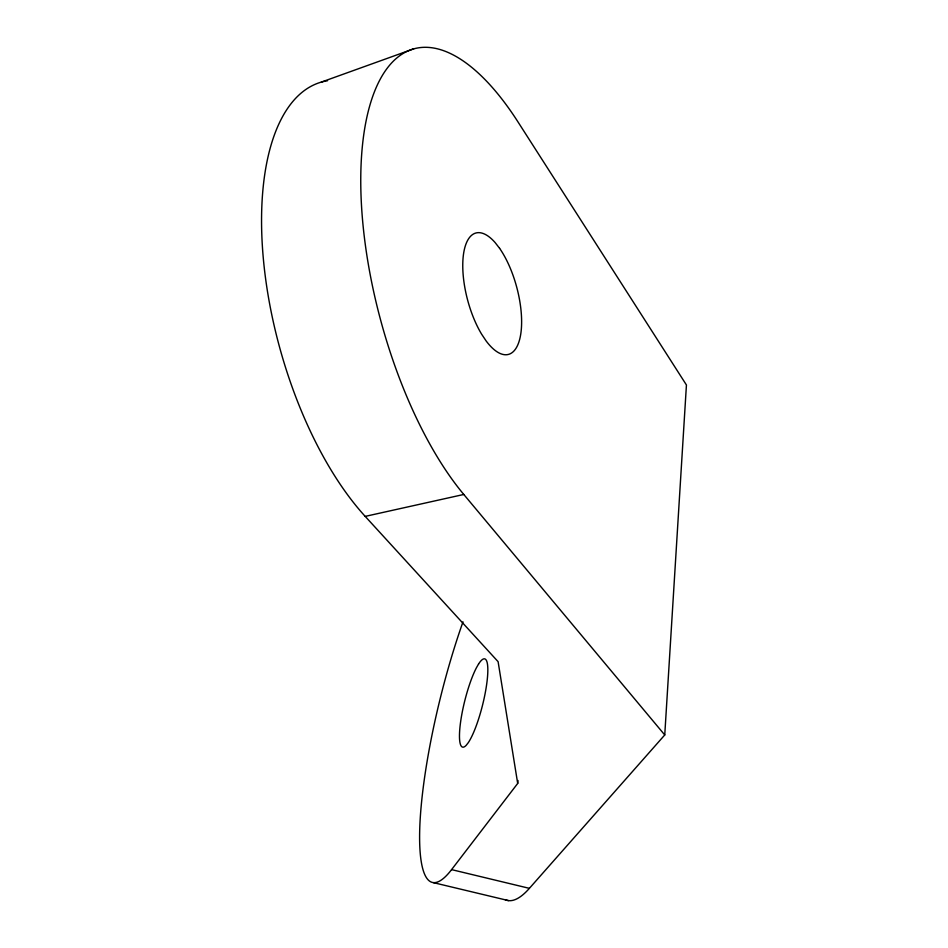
<?xml version="1.0" encoding="UTF-8"?>
<svg xmlns="http://www.w3.org/2000/svg" width="948" height="948" viewBox="0 0 948 948"><rect width="100%" height="100%" fill="white"/><g stroke="black" fill="none" stroke-linecap="round" stroke-linejoin="round"><path stroke-width="1.42" d="M664.749 734.961L686.435 384.983L517.987 121.925A253.187 102.941 74.9 0 0 363.914 133.585A253.187 102.941 74.9 0 0 463.785 494.465L664.749 734.961L529.387 888.347A181.506 44.189 -76.2 0 1 505.106 899.616M462.991 621.841A182.668 36.948 -76 0 0 419.917 824.049A182.668 36.948 -76 0 0 451.58 869.624L517.691 783.439L518.023 780.512M321.301 82.109L413.79 48.822M327.534 80.746A246.243 111.437 74.5 0 0 263.153 256.576A246.243 111.437 74.5 0 0 365.205 516.387L463.785 494.465M433.355 882.635L508.484 900.6M451.58 869.624L529.387 888.347M365.205 516.387L498.103 661.68L517.691 783.439M478.55 664.05L476.441 667.724A45.457 9.148 -75.9 0 0 460.467 722.909A45.457 9.148 -75.9 0 0 466.215 745.294L468.217 742.758A45.457 9.148 -75.9 0 0 486.845 682.998A45.457 9.148 -75.9 0 0 478.55 664.05M499.596 248.329L495.129 242.581A62.852 25.383 75 0 0 463.56 253.78A62.852 25.383 75 0 0 481.596 334.146L486.123 340.936A62.852 25.383 75 0 0 520.843 333.483A62.852 25.383 75 0 0 499.596 248.329"/></g></svg>
